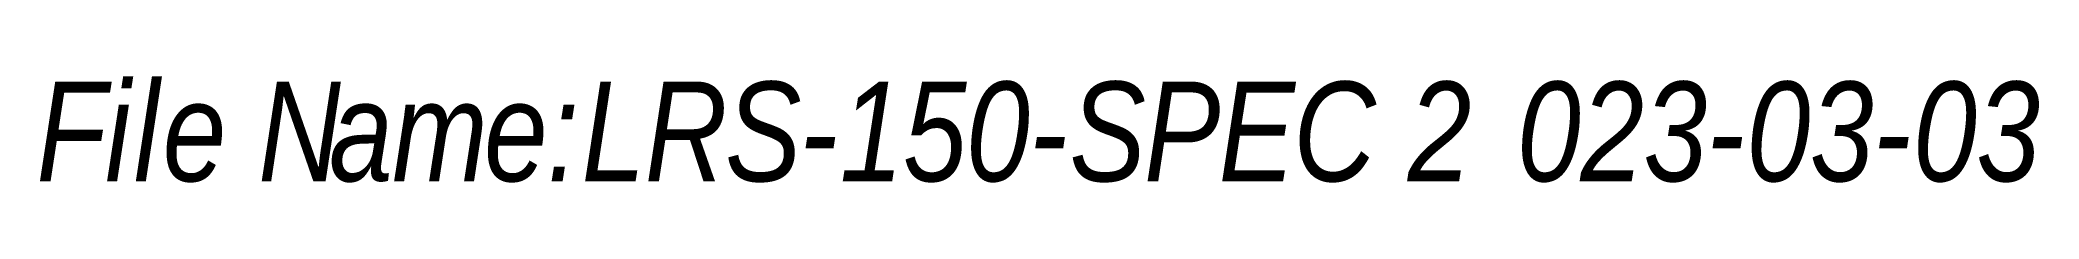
# Model space of a CAD drawing. Extents: x -27 to 195, y 10 to 250.
# Drawn here: x 161.49 to 195.09, y 9.82 to 11.61 of the extents above.
import ezdxf

# ---------------------------------------------------------------- set-up
doc = ezdxf.new("R2010")
doc.units = 0
doc.layers.get('0').update_dxf_attribs({"lineweight": 25})
doc.styles.add('textstyle4', font='')
doc.styles.get('textstyle4').set_extended_font_data('ArialNarrow-Italic')

msp = doc.modelspace()

# ---------------------------------------------------------------- texts
at = {"color": 0, "style": 'textstyle4'}
for s, height, p in [('F', 1.68, (161.429, 9.84)), ('i', 1.68, (162.586, 9.84)), ('l', 1.68, (163.069, 9.84)), ('e N', 1.6799, (163.551, 9.84)), ('L', 1.68, (170.592, 9.84)), ('R', 1.68, (171.654, 9.84)), ('S', 1.68, (173.003, 9.84)), ('1', 1.68, (174.932, 9.84)), ('5', 1.68, (175.993, 9.84)), ('0', 1.68, (177.055, 9.84)), ('S', 1.68, (178.791, 9.84)), ('P', 1.68, (180.045, 9.84)), ('E', 1.68, (181.299, 9.84)), ('C 2', 1.6799, (182.553, 9.84)), ('0', 1.68, (186.315, 9.84)), ('2', 1.68, (187.377, 9.84)), ('3', 1.68, (188.438, 9.84)), ('0', 1.68, (190.174, 9.84)), ('3', 1.68, (191.236, 9.84)), ('0', 1.68, (192.972, 9.84)), ('3', 1.68, (194.033, 9.84)), ('a', 1.68, (166.348, 9.84)), ('m', 1.68, (167.409, 9.84)), ('e', 1.68, (168.952, 9.84)), (':', 1.68, (170.013, 9.84)), ('-', 1.68, (174.257, 9.84)), ('-', 1.68, (178.117, 9.84)), ('-', 1.68, (189.5, 9.84)), ('-', 1.68, (192.298, 9.84))]:
    msp.add_text(s, height=height, dxfattribs=at).set_placement(p)

doc.saveas('drawing.dxf')
